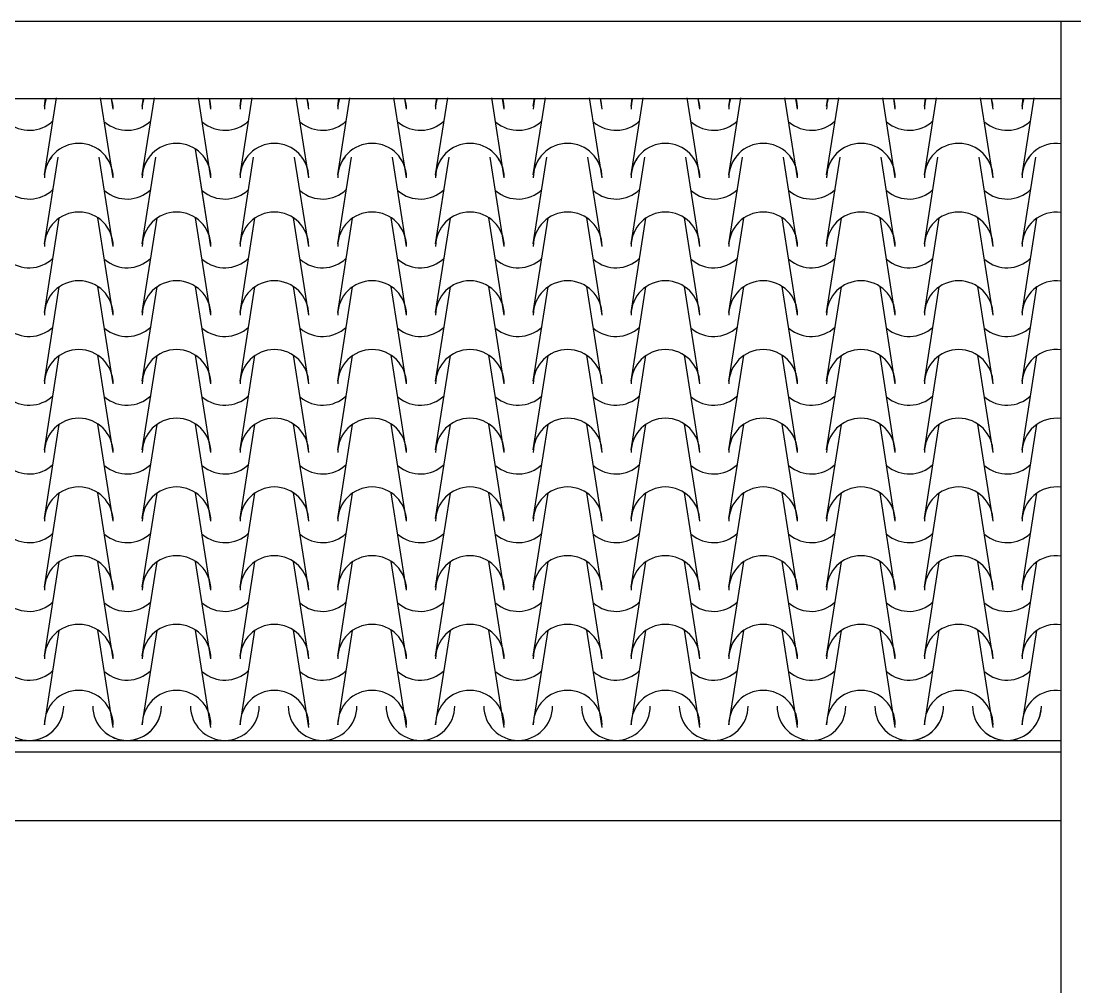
# Model space of a CAD drawing. Extents: x -6 to 123, y -41 to 65.
# Drawn here: x 37.247 to 39.546, y 5.805 to 7.913 of the extents above; entities that cross this region are included whole.
import ezdxf

# ---------------------------------------------------------------- set-up
doc = ezdxf.new("R2010")
doc.units = 0
doc.header["$MEASUREMENT"] = 0
for name, color, linetype in [('CI', 9, 'CONTINUOUS'), ('PAREDE', 5, 'CONTINUOUS'), ('PISO', 250, 'CONTINUOUS'), ('TELHA', 30, 'CONTINUOUS'), ('VISTA', 2, 'CONTINUOUS')]:
    doc.layers.add(name, color=color, linetype=linetype)

msp = doc.modelspace()

# ---------------------------------------------------------------- linework, layer by layer
at = {"layer": 'CI'}
for centre, start, end in [((37.3731, 6.377), 0, 180), ((37.5864, 6.377), 0, 180), ((37.5864, 6.377), 0, 180), ((37.5864, 6.377), 0, 180), ((37.5864, 6.377), 0, 180), ((37.7998, 6.377), 0, 180), ((37.7998, 6.377), 0, 180), ((38.0131, 6.377), 0, 180), ((38.0131, 6.377), 0, 180), ((38.2264, 6.377), 0, 180), ((38.2264, 6.377), 0, 180), ((38.4397, 6.377), 0, 180), ((38.4397, 6.377), 0, 180), ((38.653, 6.377), 0, 180), ((38.653, 6.377), 0, 180), ((38.8663, 6.377), 0, 180), ((38.8663, 6.377), 0, 180), ((39.0796, 6.377), 0, 180), ((39.0796, 6.377), 0, 180), ((39.2929, 6.377), 0, 180), ((39.5062, 6.377), 82.1704, 180), ((39.5062, 6.377), 82.1704, 180), ((39.5062, 6.377), 82.1704, 180), ((39.5062, 6.377), 82.1704, 180), ((37.2651, 6.4179), 180, 0), ((37.2651, 6.4179), 265.6316, 0), ((37.4784, 6.4179), 180, 0), ((37.4784, 6.4179), 180, 0), ((37.4784, 6.4179), 232.5517, 0), ((37.4784, 6.4179), 232.5517, 0), ((37.6917, 6.4179), 180, 0), ((37.6917, 6.4179), 180, 0), ((37.905, 6.4179), 180, 0), ((37.905, 6.4179), 180, 0), ((38.1184, 6.4179), 180, 0), ((38.3317, 6.4179), 180, 0), ((38.3317, 6.4179), 180, 0), ((38.545, 6.4179), 180, 0), ((38.545, 6.4179), 180, 0), ((38.7583, 6.4179), 180, 0), ((38.7583, 6.4179), 180, 0), ((38.9716, 6.4179), 180, 0), ((38.9716, 6.4179), 180, 0), ((39.1849, 6.4179), 180, 0), ((39.1849, 6.4179), 265.6316, 0), ((39.3982, 6.4179), 180, 0), ((39.3982, 6.4179), 180, 0), ((39.3982, 6.4179), 232.5517, 0), ((39.3982, 6.4179), 232.5517, 0)]:
    msp.add_arc(centre, 0.075, start, end, dxfattribs=at)
at = {"layer": 'PAREDE'}
for p, q in [((39.5165, 2.713), (39.5165, 7.913)), ((39.5165, 7.913), (39.6665, 7.913))]:
    msp.add_line(p, q, dxfattribs=at)
at = {"layer": 'PISO'}
for p, q in [((23.6165, 7.913), (39.5165, 7.913)), ((23.6165, 7.7436), (39.5165, 7.7436))]:
    msp.add_line(p, q, dxfattribs=at)
at = {"layer": 'TELHA'}
for p, q in [((37.2981, 7.577), (37.3247, 7.7456)), ((37.2981, 7.577), (37.3247, 7.7456)), ((37.2981, 7.727), (37.3007, 7.7436)), ((37.2981, 7.727), (37.3007, 7.7436)), ((37.2981, 7.727), (37.3007, 7.7436)), ((37.4481, 7.571), (37.4206, 7.7456)), ((37.4481, 7.571), (37.4206, 7.7456)), ((37.4481, 7.721), (37.4446, 7.7436)), ((37.4481, 7.721), (37.4446, 7.7436)), ((37.4481, 7.721), (37.4446, 7.7436)), ((37.5114, 7.577), (37.538, 7.7456)), ((37.5114, 7.577), (37.538, 7.7456)), ((37.5114, 7.577), (37.538, 7.7456)), ((37.5114, 7.577), (37.538, 7.7456)), ((37.5114, 7.577), (37.538, 7.7456)), ((37.5114, 7.577), (37.538, 7.7456)), ((37.5114, 7.727), (37.514, 7.7436)), ((37.5114, 7.727), (37.514, 7.7436)), ((37.5114, 7.727), (37.514, 7.7436)), ((37.5114, 7.727), (37.514, 7.7436)), ((37.6614, 7.571), (37.634, 7.7456)), ((37.6614, 7.571), (37.634, 7.7456)), ((37.6614, 7.571), (37.634, 7.7456)), ((37.6614, 7.571), (37.634, 7.7456)), ((37.6614, 7.571), (37.634, 7.7456)), ((37.6614, 7.571), (37.634, 7.7456)), ((37.6614, 7.571), (37.634, 7.7456)), ((37.6614, 7.571), (37.634, 7.7456)), ((37.6614, 7.721), (37.6579, 7.7436)), ((37.6614, 7.721), (37.6579, 7.7436)), ((37.6614, 7.721), (37.6579, 7.7436)), ((37.6614, 7.721), (37.6579, 7.7436)), ((37.6614, 7.721), (37.6579, 7.7436)), ((37.6614, 7.721), (37.6579, 7.7436)), ((37.7248, 7.577), (37.7513, 7.7456)), ((37.7248, 7.577), (37.7513, 7.7456)), ((37.7248, 7.727), (37.7274, 7.7436)), ((37.7248, 7.727), (37.7274, 7.7436)), ((37.8748, 7.571), (37.8473, 7.7456)), ((37.8748, 7.571), (37.8473, 7.7456)), ((37.8748, 7.721), (37.8712, 7.7436)), ((37.8748, 7.721), (37.8712, 7.7436)), ((37.9381, 7.577), (37.9646, 7.7456)), ((37.9381, 7.577), (37.9646, 7.7456)), ((37.9381, 7.727), (37.9407, 7.7436)), ((37.9381, 7.727), (37.9407, 7.7436)), ((38.0881, 7.571), (38.0606, 7.7456)), ((38.0881, 7.571), (38.0606, 7.7456)), ((38.0881, 7.721), (38.0845, 7.7436)), ((38.0881, 7.721), (38.0845, 7.7436)), ((38.1514, 7.577), (38.1779, 7.7456)), ((38.1514, 7.577), (38.1779, 7.7456)), ((38.1514, 7.727), (38.154, 7.7436)), ((38.1514, 7.727), (38.154, 7.7436)), ((38.3014, 7.571), (38.2739, 7.7456)), ((38.3014, 7.571), (38.2739, 7.7456)), ((38.3014, 7.721), (38.2978, 7.7436)), ((38.3014, 7.721), (38.2978, 7.7436)), ((38.3647, 7.577), (38.3912, 7.7456)), ((38.3647, 7.577), (38.3912, 7.7456)), ((38.3647, 7.727), (38.3673, 7.7436)), ((38.3647, 7.727), (38.3673, 7.7436)), ((38.5147, 7.571), (38.4872, 7.7456)), ((38.5147, 7.571), (38.4872, 7.7456)), ((38.5147, 7.721), (38.5111, 7.7436)), ((38.5147, 7.721), (38.5111, 7.7436)), ((38.578, 7.577), (38.6045, 7.7456)), ((38.578, 7.577), (38.6045, 7.7456)), ((38.578, 7.727), (38.5806, 7.7436)), ((38.578, 7.727), (38.5806, 7.7436)), ((38.728, 7.571), (38.7005, 7.7456)), ((38.728, 7.571), (38.7005, 7.7456)), ((38.728, 7.721), (38.7244, 7.7436)), ((38.728, 7.721), (38.7244, 7.7436)), ((38.7913, 7.577), (38.8178, 7.7456)), ((38.7913, 7.577), (38.8178, 7.7456)), ((38.7913, 7.727), (38.7939, 7.7436)), ((38.7913, 7.727), (38.7939, 7.7436)), ((38.9413, 7.571), (38.9138, 7.7456)), ((38.9413, 7.571), (38.9138, 7.7456)), ((38.9413, 7.721), (38.9377, 7.7436)), ((38.9413, 7.721), (38.9377, 7.7436)), ((39.0046, 7.577), (39.0312, 7.7456)), ((39.0046, 7.577), (39.0312, 7.7456)), ((39.0046, 7.727), (39.0072, 7.7436)), ((39.0046, 7.727), (39.0072, 7.7436)), ((39.1546, 7.571), (39.1271, 7.7456)), ((39.1546, 7.571), (39.1271, 7.7456)), ((39.1546, 7.721), (39.1511, 7.7436)), ((39.1546, 7.721), (39.1511, 7.7436)), ((39.2179, 7.577), (39.2445, 7.7456)), ((39.2179, 7.577), (39.2445, 7.7456)), ((39.2179, 7.727), (39.2205, 7.7436)), ((39.2179, 7.727), (39.2205, 7.7436)), ((39.2179, 7.727), (39.2205, 7.7436)), ((39.3679, 7.571), (39.3404, 7.7456)), ((39.3679, 7.571), (39.3404, 7.7456)), ((39.3679, 7.721), (39.3644, 7.7436)), ((39.3679, 7.721), (39.3644, 7.7436)), ((39.3679, 7.721), (39.3644, 7.7436)), ((39.4312, 7.577), (39.4578, 7.7456)), ((39.4312, 7.577), (39.4578, 7.7456)), ((39.4312, 7.577), (39.4578, 7.7456)), ((39.4312, 7.577), (39.4578, 7.7456)), ((39.4312, 7.577), (39.4578, 7.7456)), ((39.4312, 7.577), (39.4578, 7.7456)), ((39.4312, 7.727), (39.4338, 7.7436)), ((39.4312, 7.727), (39.4338, 7.7436)), ((39.4312, 7.727), (39.4338, 7.7436)), ((39.4312, 7.727), (39.4338, 7.7436)), ((37.2981, 7.427), (37.3279, 7.6161)), ((37.4481, 7.421), (37.4174, 7.6161)), ((37.5114, 7.427), (37.5412, 7.6161)), ((37.5114, 7.427), (37.5412, 7.6161)), ((37.5114, 7.427), (37.5412, 7.6161)), ((37.6614, 7.421), (37.628, 7.6334)), ((37.6614, 7.421), (37.6307, 7.6161)), ((37.6614, 7.421), (37.6307, 7.6161)), ((37.6614, 7.421), (37.6307, 7.6161)), ((37.7248, 7.427), (37.7545, 7.6161)), ((37.8748, 7.421), (37.844, 7.6161)), ((37.9381, 7.427), (37.9678, 7.6161)), ((38.0881, 7.421), (38.0574, 7.6161)), ((38.1514, 7.427), (38.1811, 7.6161)), ((38.3014, 7.421), (38.2707, 7.6161)), ((38.3647, 7.427), (38.3944, 7.6161)), ((38.5147, 7.421), (38.484, 7.6161)), ((38.578, 7.427), (38.6078, 7.6161)), ((38.728, 7.421), (38.6973, 7.6161)), ((38.7913, 7.427), (38.8211, 7.6161)), ((38.9413, 7.421), (38.9106, 7.6161)), ((39.0046, 7.427), (39.0344, 7.6161)), ((39.1546, 7.421), (39.1239, 7.6161)), ((39.2179, 7.427), (39.2477, 7.6161)), ((39.3679, 7.421), (39.3372, 7.6161)), ((39.4312, 7.427), (39.461, 7.6161)), ((39.4312, 7.427), (39.461, 7.6161)), ((39.4312, 7.427), (39.461, 7.6161)), ((37.2981, 7.277), (37.3305, 7.4827)), ((37.2981, 7.277), (37.3305, 7.4827)), ((37.4481, 7.271), (37.4147, 7.4834)), ((37.4481, 7.271), (37.4147, 7.4834)), ((37.5114, 7.277), (37.5438, 7.4827)), ((37.5114, 7.277), (37.5438, 7.4827)), ((37.5114, 7.277), (37.5438, 7.4827)), ((37.5114, 7.277), (37.5438, 7.4827)), ((37.5114, 7.277), (37.5438, 7.4827)), ((37.5114, 7.277), (37.5438, 7.4827)), ((37.6614, 7.271), (37.628, 7.4834)), ((37.6614, 7.271), (37.628, 7.4834)), ((37.6614, 7.271), (37.628, 7.4834)), ((37.6614, 7.271), (37.628, 7.4834)), ((37.6614, 7.271), (37.628, 7.4834)), ((37.6614, 7.271), (37.628, 7.4834)), ((37.6614, 7.271), (37.628, 7.4834)), ((37.6614, 7.271), (37.628, 7.4834)), ((37.7248, 7.277), (37.7571, 7.4827)), ((37.7248, 7.277), (37.7571, 7.4827)), ((37.8748, 7.271), (37.8413, 7.4834)), ((37.8748, 7.271), (37.8413, 7.4834)), ((37.9381, 7.277), (37.9704, 7.4827)), ((37.9381, 7.277), (37.9704, 7.4827)), ((38.0881, 7.271), (38.0546, 7.4834)), ((38.0881, 7.271), (38.0546, 7.4834)), ((38.1514, 7.277), (38.1837, 7.4827)), ((38.1514, 7.277), (38.1837, 7.4827)), ((38.3014, 7.271), (38.2679, 7.4834)), ((38.3014, 7.271), (38.2679, 7.4834)), ((38.3647, 7.277), (38.3971, 7.4827)), ((38.3647, 7.277), (38.3971, 7.4827)), ((38.5147, 7.271), (38.4812, 7.4834)), ((38.5147, 7.271), (38.4812, 7.4834)), ((38.578, 7.277), (38.6104, 7.4827)), ((38.578, 7.277), (38.6104, 7.4827)), ((38.728, 7.271), (38.6946, 7.4834)), ((38.728, 7.271), (38.6946, 7.4834)), ((38.7913, 7.277), (38.8237, 7.4827)), ((38.7913, 7.277), (38.8237, 7.4827)), ((38.9413, 7.271), (38.9079, 7.4834)), ((38.9413, 7.271), (38.9079, 7.4834)), ((39.0046, 7.277), (39.037, 7.4827)), ((39.0046, 7.277), (39.037, 7.4827)), ((39.1546, 7.271), (39.1212, 7.4834)), ((39.1546, 7.271), (39.1212, 7.4834)), ((39.2179, 7.277), (39.2503, 7.4827)), ((39.2179, 7.277), (39.2503, 7.4827)), ((39.3679, 7.271), (39.3345, 7.4834)), ((39.3679, 7.271), (39.3345, 7.4834)), ((39.4312, 7.277), (39.4636, 7.4827)), ((39.4312, 7.277), (39.4636, 7.4827)), ((39.4312, 7.277), (39.4636, 7.4827)), ((39.4312, 7.277), (39.4636, 7.4827)), ((39.4312, 7.277), (39.4636, 7.4827)), ((39.4312, 7.277), (39.4636, 7.4827)), ((37.2981, 7.127), (37.3305, 7.3327)), ((37.2981, 7.127), (37.3305, 7.3327)), ((37.2981, 7.127), (37.3305, 7.3327)), ((37.4481, 7.121), (37.4147, 7.3334)), ((37.4481, 7.121), (37.4147, 7.3334)), ((37.4481, 7.121), (37.4147, 7.3334)), ((37.5114, 7.127), (37.5438, 7.3327)), ((37.5114, 7.127), (37.5438, 7.3327)), ((37.5114, 7.127), (37.5438, 7.3327)), ((37.5114, 7.127), (37.5438, 7.3327)), ((37.6614, 7.121), (37.628, 7.3334)), ((37.6614, 7.121), (37.628, 7.3334)), ((37.6614, 7.121), (37.628, 7.3334)), ((37.6614, 7.121), (37.628, 7.3334)), ((37.6614, 7.121), (37.628, 7.3334)), ((37.6614, 7.121), (37.628, 7.3334)), ((37.7248, 7.127), (37.7571, 7.3327)), ((37.7248, 7.127), (37.7571, 7.3327)), ((37.8748, 7.121), (37.8413, 7.3334)), ((37.8748, 7.121), (37.8413, 7.3334)), ((37.9381, 7.127), (37.9704, 7.3327)), ((37.9381, 7.127), (37.9704, 7.3327)), ((38.0881, 7.121), (38.0546, 7.3334)), ((38.0881, 7.121), (38.0546, 7.3334)), ((38.1514, 7.127), (38.1837, 7.3327)), ((38.1514, 7.127), (38.1837, 7.3327)), ((38.3014, 7.121), (38.2679, 7.3334)), ((38.3014, 7.121), (38.2679, 7.3334)), ((38.3647, 7.127), (38.3971, 7.3327)), ((38.3647, 7.127), (38.3971, 7.3327)), ((38.5147, 7.121), (38.4812, 7.3334)), ((38.5147, 7.121), (38.4812, 7.3334)), ((38.578, 7.127), (38.6104, 7.3327)), ((38.578, 7.127), (38.6104, 7.3327)), ((38.728, 7.121), (38.6946, 7.3334)), ((38.728, 7.121), (38.6946, 7.3334)), ((38.7913, 7.127), (38.8237, 7.3327)), ((38.7913, 7.127), (38.8237, 7.3327)), ((38.9413, 7.121), (38.9079, 7.3334)), ((38.9413, 7.121), (38.9079, 7.3334)), ((39.0046, 7.127), (39.037, 7.3327)), ((39.0046, 7.127), (39.037, 7.3327)), ((39.1546, 7.121), (39.1212, 7.3334)), ((39.1546, 7.121), (39.1212, 7.3334)), ((39.2179, 7.127), (39.2503, 7.3327)), ((39.2179, 7.127), (39.2503, 7.3327)), ((39.2179, 7.127), (39.2503, 7.3327)), ((39.3679, 7.121), (39.3345, 7.3334)), ((39.3679, 7.121), (39.3345, 7.3334)), ((39.3679, 7.121), (39.3345, 7.3334)), ((39.4312, 7.127), (39.4636, 7.3327)), ((39.4312, 7.127), (39.4636, 7.3327)), ((39.4312, 7.127), (39.4636, 7.3327)), ((39.4312, 7.127), (39.4636, 7.3327)), ((37.2981, 6.977), (37.3305, 7.1827)), ((37.2981, 6.977), (37.3305, 7.1827)), ((37.2981, 6.977), (37.3305, 7.1827)), ((37.2981, 6.977), (37.3305, 7.1827)), ((37.4481, 6.971), (37.4147, 7.1834)), ((37.4481, 6.971), (37.4147, 7.1834)), ((37.4481, 6.971), (37.4147, 7.1834)), ((37.4481, 6.971), (37.4147, 7.1834)), ((37.5114, 6.977), (37.5438, 7.1827)), ((37.5114, 6.977), (37.5438, 7.1827)), ((37.5114, 6.977), (37.5438, 7.1827)), ((37.5114, 6.977), (37.5438, 7.1827)), ((37.6614, 6.971), (37.628, 7.1834)), ((37.6614, 6.971), (37.628, 7.1834)), ((37.6614, 6.971), (37.628, 7.1834)), ((37.6614, 6.971), (37.628, 7.1834)), ((37.6614, 6.971), (37.628, 7.1834)), ((37.6614, 6.971), (37.628, 7.1834)), ((37.7248, 6.977), (37.7571, 7.1827)), ((37.7248, 6.977), (37.7571, 7.1827)), ((37.8748, 6.971), (37.8413, 7.1834)), ((37.8748, 6.971), (37.8413, 7.1834)), ((37.9381, 6.977), (37.9704, 7.1827)), ((37.9381, 6.977), (37.9704, 7.1827)), ((38.0881, 6.971), (38.0546, 7.1834)), ((38.0881, 6.971), (38.0546, 7.1834)), ((38.1514, 6.977), (38.1837, 7.1827)), ((38.1514, 6.977), (38.1837, 7.1827)), ((38.3014, 6.971), (38.2679, 7.1834)), ((38.3014, 6.971), (38.2679, 7.1834)), ((38.3647, 6.977), (38.3971, 7.1827)), ((38.3647, 6.977), (38.3971, 7.1827)), ((38.5147, 6.971), (38.4812, 7.1834)), ((38.5147, 6.971), (38.4812, 7.1834)), ((38.578, 6.977), (38.6104, 7.1827)), ((38.578, 6.977), (38.6104, 7.1827)), ((38.728, 6.971), (38.6946, 7.1834)), ((38.728, 6.971), (38.6946, 7.1834)), ((38.7913, 6.977), (38.8237, 7.1827)), ((38.7913, 6.977), (38.8237, 7.1827)), ((38.9413, 6.971), (38.9079, 7.1834)), ((38.9413, 6.971), (38.9079, 7.1834)), ((39.0046, 6.977), (39.037, 7.1827)), ((39.0046, 6.977), (39.037, 7.1827)), ((39.1546, 6.971), (39.1212, 7.1834)), ((39.1546, 6.971), (39.1212, 7.1834)), ((39.2179, 6.977), (39.2503, 7.1827)), ((39.2179, 6.977), (39.2503, 7.1827)), ((39.2179, 6.977), (39.2503, 7.1827)), ((39.2179, 6.977), (39.2503, 7.1827)), ((39.3679, 6.971), (39.3345, 7.1834)), ((39.3679, 6.971), (39.3345, 7.1834)), ((39.3679, 6.971), (39.3345, 7.1834)), ((39.3679, 6.971), (39.3345, 7.1834)), ((39.4312, 6.977), (39.4636, 7.1827)), ((39.4312, 6.977), (39.4636, 7.1827)), ((39.4312, 6.977), (39.4636, 7.1827)), ((39.4312, 6.977), (39.4636, 7.1827)), ((37.2981, 6.827), (37.3305, 7.0327)), ((37.2981, 6.827), (37.3305, 7.0327)), ((37.2981, 6.827), (37.3305, 7.0327)), ((37.2981, 6.827), (37.3305, 7.0327)), ((37.4481, 6.821), (37.4147, 7.0334)), ((37.4481, 6.821), (37.4147, 7.0334)), ((37.4481, 6.821), (37.4147, 7.0334)), ((37.4481, 6.821), (37.4147, 7.0334)), ((37.5114, 6.827), (37.5438, 7.0327)), ((37.5114, 6.827), (37.5438, 7.0327)), ((37.5114, 6.827), (37.5438, 7.0327)), ((37.5114, 6.827), (37.5438, 7.0327)), ((37.6614, 6.821), (37.628, 7.0334)), ((37.6614, 6.821), (37.628, 7.0334)), ((37.6614, 6.821), (37.628, 7.0334)), ((37.6614, 6.821), (37.628, 7.0334)), ((37.6614, 6.821), (37.628, 7.0334)), ((37.6614, 6.821), (37.628, 7.0334)), ((37.7248, 6.827), (37.7571, 7.0327)), ((37.7248, 6.827), (37.7571, 7.0327)), ((37.8748, 6.821), (37.8413, 7.0334)), ((37.8748, 6.821), (37.8413, 7.0334)), ((37.9381, 6.827), (37.9704, 7.0327)), ((37.9381, 6.827), (37.9704, 7.0327)), ((38.0881, 6.821), (38.0546, 7.0334)), ((38.0881, 6.821), (38.0546, 7.0334)), ((38.1514, 6.827), (38.1837, 7.0327)), ((38.1514, 6.827), (38.1837, 7.0327)), ((38.3014, 6.821), (38.2679, 7.0334)), ((38.3014, 6.821), (38.2679, 7.0334)), ((38.3647, 6.827), (38.3971, 7.0327)), ((38.3647, 6.827), (38.3971, 7.0327)), ((38.5147, 6.821), (38.4812, 7.0334)), ((38.5147, 6.821), (38.4812, 7.0334)), ((38.578, 6.827), (38.6104, 7.0327)), ((38.578, 6.827), (38.6104, 7.0327)), ((38.728, 6.821), (38.6946, 7.0334)), ((38.728, 6.821), (38.6946, 7.0334)), ((38.7913, 6.827), (38.8237, 7.0327)), ((38.7913, 6.827), (38.8237, 7.0327)), ((38.9413, 6.821), (38.9079, 7.0334)), ((38.9413, 6.821), (38.9079, 7.0334)), ((39.0046, 6.827), (39.037, 7.0327)), ((39.0046, 6.827), (39.037, 7.0327)), ((39.1546, 6.821), (39.1212, 7.0334)), ((39.1546, 6.821), (39.1212, 7.0334)), ((39.2179, 6.827), (39.2503, 7.0327)), ((39.2179, 6.827), (39.2503, 7.0327)), ((39.2179, 6.827), (39.2503, 7.0327)), ((39.2179, 6.827), (39.2503, 7.0327)), ((39.3679, 6.821), (39.3345, 7.0334)), ((39.3679, 6.821), (39.3345, 7.0334)), ((39.3679, 6.821), (39.3345, 7.0334)), ((39.3679, 6.821), (39.3345, 7.0334)), ((39.4312, 6.827), (39.4636, 7.0327)), ((39.4312, 6.827), (39.4636, 7.0327)), ((39.4312, 6.827), (39.4636, 7.0327)), ((39.4312, 6.827), (39.4636, 7.0327)), ((37.2981, 6.677), (37.3305, 6.8827)), ((37.2981, 6.677), (37.3305, 6.8827)), ((37.2981, 6.677), (37.3305, 6.8827)), ((37.2981, 6.677), (37.3305, 6.8827)), ((37.4481, 6.671), (37.4147, 6.8834)), ((37.4481, 6.671), (37.4147, 6.8834)), ((37.4481, 6.671), (37.4147, 6.8834)), ((37.4481, 6.671), (37.4147, 6.8834)), ((37.5114, 6.677), (37.5438, 6.8827)), ((37.5114, 6.677), (37.5438, 6.8827)), ((37.5114, 6.677), (37.5438, 6.8827)), ((37.5114, 6.677), (37.5438, 6.8827)), ((37.6614, 6.671), (37.628, 6.8834)), ((37.6614, 6.671), (37.628, 6.8834)), ((37.6614, 6.671), (37.628, 6.8834)), ((37.6614, 6.671), (37.628, 6.8834)), ((37.6614, 6.671), (37.628, 6.8834)), ((37.6614, 6.671), (37.628, 6.8834)), ((37.7248, 6.677), (37.7571, 6.8827)), ((37.7248, 6.677), (37.7571, 6.8827)), ((37.8748, 6.671), (37.8413, 6.8834)), ((37.8748, 6.671), (37.8413, 6.8834)), ((37.9381, 6.677), (37.9704, 6.8827)), ((37.9381, 6.677), (37.9704, 6.8827)), ((38.0881, 6.671), (38.0546, 6.8834)), ((38.0881, 6.671), (38.0546, 6.8834)), ((38.1514, 6.677), (38.1837, 6.8827)), ((38.1514, 6.677), (38.1837, 6.8827)), ((38.3014, 6.671), (38.2679, 6.8834)), ((38.3014, 6.671), (38.2679, 6.8834)), ((38.3647, 6.677), (38.3971, 6.8827)), ((38.3647, 6.677), (38.3971, 6.8827)), ((38.5147, 6.671), (38.4812, 6.8834)), ((38.5147, 6.671), (38.4812, 6.8834)), ((38.578, 6.677), (38.6104, 6.8827)), ((38.578, 6.677), (38.6104, 6.8827)), ((38.728, 6.671), (38.6946, 6.8834)), ((38.728, 6.671), (38.6946, 6.8834)), ((38.7913, 6.677), (38.8237, 6.8827)), ((38.7913, 6.677), (38.8237, 6.8827)), ((38.9413, 6.671), (38.9079, 6.8834)), ((38.9413, 6.671), (38.9079, 6.8834)), ((39.0046, 6.677), (39.037, 6.8827)), ((39.0046, 6.677), (39.037, 6.8827)), ((39.1546, 6.671), (39.1212, 6.8834)), ((39.1546, 6.671), (39.1212, 6.8834)), ((39.2179, 6.677), (39.2503, 6.8827)), ((39.2179, 6.677), (39.2503, 6.8827)), ((39.2179, 6.677), (39.2503, 6.8827)), ((39.2179, 6.677), (39.2503, 6.8827)), ((39.3679, 6.671), (39.3345, 6.8834)), ((39.3679, 6.671), (39.3345, 6.8834)), ((39.3679, 6.671), (39.3345, 6.8834)), ((39.3679, 6.671), (39.3345, 6.8834)), ((39.4312, 6.677), (39.4636, 6.8827)), ((39.4312, 6.677), (39.4636, 6.8827)), ((39.4312, 6.677), (39.4636, 6.8827)), ((39.4312, 6.677), (39.4636, 6.8827)), ((37.2981, 6.527), (37.3305, 6.7327)), ((37.2981, 6.527), (37.3305, 6.7327)), ((37.4481, 6.521), (37.4147, 6.7334)), ((37.4481, 6.521), (37.4147, 6.7334)), ((37.5114, 6.527), (37.5438, 6.7327)), ((37.5114, 6.527), (37.5438, 6.7327)), ((37.6614, 6.521), (37.628, 6.7334)), ((37.6614, 6.521), (37.628, 6.7334)), ((37.6614, 6.521), (37.628, 6.7334)), ((37.7248, 6.527), (37.7571, 6.7327)), ((37.8748, 6.521), (37.8413, 6.7334)), ((37.9381, 6.527), (37.9704, 6.7327)), ((38.0881, 6.521), (38.0546, 6.7334)), ((38.1514, 6.527), (38.1837, 6.7327)), ((38.3014, 6.521), (38.2679, 6.7334)), ((38.3647, 6.527), (38.3971, 6.7327)), ((38.5147, 6.521), (38.4812, 6.7334)), ((38.578, 6.527), (38.6104, 6.7327)), ((38.728, 6.521), (38.6946, 6.7334)), ((38.7913, 6.527), (38.8237, 6.7327)), ((38.9413, 6.521), (38.9079, 6.7334)), ((39.0046, 6.527), (39.037, 6.7327)), ((39.1546, 6.521), (39.1212, 6.7334)), ((39.2179, 6.527), (39.2503, 6.7327)), ((39.2179, 6.527), (39.2503, 6.7327)), ((39.3679, 6.521), (39.3345, 6.7334)), ((39.3679, 6.521), (39.3345, 6.7334)), ((39.4312, 6.527), (39.4636, 6.7327)), ((39.4312, 6.527), (39.4636, 6.7327)), ((37.2981, 6.377), (37.3305, 6.5827)), ((37.2981, 6.377), (37.3305, 6.5827)), ((37.2981, 6.377), (37.3305, 6.5827)), ((37.2981, 6.377), (37.3305, 6.5827)), ((37.4481, 6.371), (37.4147, 6.5834)), ((37.4481, 6.371), (37.4147, 6.5834)), ((37.4481, 6.371), (37.4147, 6.5834)), ((37.4481, 6.371), (37.4147, 6.5834)), ((37.5114, 6.377), (37.5438, 6.5827)), ((37.5114, 6.377), (37.5438, 6.5827)), ((37.5114, 6.377), (37.5438, 6.5827)), ((37.5114, 6.377), (37.5438, 6.5827)), ((37.6614, 6.371), (37.628, 6.5834)), ((37.6614, 6.371), (37.628, 6.5834)), ((37.6614, 6.371), (37.628, 6.5834)), ((37.6614, 6.371), (37.628, 6.5834)), ((37.6614, 6.371), (37.628, 6.5834)), ((37.6614, 6.371), (37.628, 6.5834)), ((37.7248, 6.377), (37.7571, 6.5827)), ((37.7248, 6.377), (37.7571, 6.5827)), ((37.8748, 6.371), (37.8413, 6.5834)), ((37.8748, 6.371), (37.8413, 6.5834)), ((37.9381, 6.377), (37.9704, 6.5827)), ((37.9381, 6.377), (37.9704, 6.5827)), ((38.0881, 6.371), (38.0546, 6.5834)), ((38.0881, 6.371), (38.0546, 6.5834)), ((38.1514, 6.377), (38.1837, 6.5827)), ((38.1514, 6.377), (38.1837, 6.5827)), ((38.3014, 6.371), (38.2679, 6.5834)), ((38.3014, 6.371), (38.2679, 6.5834)), ((38.3647, 6.377), (38.3971, 6.5827)), ((38.3647, 6.377), (38.3971, 6.5827)), ((38.5147, 6.371), (38.4812, 6.5834)), ((38.5147, 6.371), (38.4812, 6.5834)), ((38.578, 6.377), (38.6104, 6.5827)), ((38.578, 6.377), (38.6104, 6.5827)), ((38.728, 6.371), (38.6946, 6.5834)), ((38.728, 6.371), (38.6946, 6.5834)), ((38.7913, 6.377), (38.8237, 6.5827)), ((38.7913, 6.377), (38.8237, 6.5827)), ((38.9413, 6.371), (38.9079, 6.5834)), ((38.9413, 6.371), (38.9079, 6.5834)), ((39.0046, 6.377), (39.037, 6.5827)), ((39.0046, 6.377), (39.037, 6.5827)), ((39.1546, 6.371), (39.1212, 6.5834)), ((39.1546, 6.371), (39.1212, 6.5834)), ((39.2179, 6.377), (39.2503, 6.5827)), ((39.2179, 6.377), (39.2503, 6.5827)), ((39.2179, 6.377), (39.2503, 6.5827)), ((39.2179, 6.377), (39.2503, 6.5827)), ((39.3679, 6.371), (39.3345, 6.5834)), ((39.3679, 6.371), (39.3345, 6.5834)), ((39.3679, 6.371), (39.3345, 6.5834)), ((39.3679, 6.371), (39.3345, 6.5834)), ((39.4312, 6.377), (39.4636, 6.5827)), ((39.4312, 6.377), (39.4636, 6.5827)), ((39.4312, 6.377), (39.4636, 6.5827)), ((39.4312, 6.377), (39.4636, 6.5827))]:
    msp.add_line(p, q, dxfattribs=at)
for centre, start, end in [((37.3731, 7.721), 162.4816, 180), ((37.3731, 7.721), 162.4816, 180), ((37.3731, 7.721), 162.4816, 180), ((37.3731, 7.721), 0, 17.5184), ((37.3731, 7.721), 0, 17.5184), ((37.3731, 7.721), 0, 17.5184), ((37.5864, 7.721), 162.4816, 180), ((37.5864, 7.721), 162.4816, 180), ((37.5864, 7.721), 162.4816, 180), ((37.5864, 7.721), 162.4816, 180), ((37.5864, 7.721), 162.4816, 180), ((37.5864, 7.721), 0, 17.5184), ((37.5864, 7.721), 0, 17.5184), ((37.5864, 7.721), 0, 17.5184), ((37.5864, 7.721), 0, 17.5184), ((37.5864, 7.721), 0, 17.5184), ((37.7998, 7.721), 162.4816, 180), ((37.7998, 7.721), 162.4816, 180), ((37.7998, 7.721), 162.4816, 180), ((37.7998, 7.721), 0, 17.5184), ((37.7998, 7.721), 0, 17.5184), ((37.7998, 7.721), 0, 17.5184), ((38.0131, 7.721), 162.4816, 180), ((38.0131, 7.721), 162.4816, 180), ((38.0131, 7.721), 162.4816, 180), ((38.0131, 7.721), 0, 17.5184), ((38.0131, 7.721), 0, 17.5184), ((38.0131, 7.721), 0, 17.5184), ((38.2264, 7.721), 162.4816, 180), ((38.2264, 7.721), 162.4816, 180), ((38.2264, 7.721), 162.4816, 180), ((38.2264, 7.721), 0, 17.5184), ((38.2264, 7.721), 0, 17.5184), ((38.2264, 7.721), 0, 17.5184), ((38.4397, 7.721), 162.4816, 180), ((38.4397, 7.721), 162.4816, 180), ((38.4397, 7.721), 162.4816, 180), ((38.4397, 7.721), 0, 17.5184), ((38.4397, 7.721), 0, 17.5184), ((38.4397, 7.721), 0, 17.5184), ((38.653, 7.721), 162.4816, 180), ((38.653, 7.721), 162.4816, 180), ((38.653, 7.721), 162.4816, 180), ((38.653, 7.721), 0, 17.5184), ((38.653, 7.721), 0, 17.5184), ((38.653, 7.721), 0, 17.5184), ((38.8663, 7.721), 162.4816, 180), ((38.8663, 7.721), 162.4816, 180), ((38.8663, 7.721), 162.4816, 180), ((38.8663, 7.721), 0, 17.5184), ((38.8663, 7.721), 0, 17.5184), ((38.8663, 7.721), 0, 17.5184), ((39.0796, 7.721), 162.4816, 180), ((39.0796, 7.721), 162.4816, 180), ((39.0796, 7.721), 162.4816, 180), ((39.0796, 7.721), 0, 17.5184), ((39.0796, 7.721), 0, 17.5184), ((39.0796, 7.721), 0, 17.5184), ((39.2929, 7.721), 162.4816, 180), ((39.2929, 7.721), 162.4816, 180), ((39.2929, 7.721), 162.4816, 180), ((39.2929, 7.721), 0, 17.5184), ((39.2929, 7.721), 0, 17.5184), ((39.2929, 7.721), 0, 17.5184), ((39.5062, 7.721), 162.4816, 180), ((39.5062, 7.721), 162.4816, 180), ((39.5062, 7.721), 162.4816, 180), ((39.5062, 7.721), 162.4816, 180), ((39.5062, 7.721), 162.4816, 180), ((37.2651, 7.7495), 229.7919, 313.4631), ((37.2651, 7.7495), 229.7919, 313.4631), ((37.4784, 7.7495), 229.7919, 313.4631), ((37.4784, 7.7495), 229.7919, 313.4631), ((37.4784, 7.7495), 229.7919, 313.4631), ((37.4784, 7.7495), 229.7919, 313.4631), ((37.6917, 7.7495), 229.7919, 313.4631), ((37.6917, 7.7495), 229.7919, 313.4631), ((37.905, 7.7495), 229.7919, 313.4631), ((37.905, 7.7495), 229.7919, 313.4631), ((38.1184, 7.7495), 229.7919, 313.4631), ((38.1184, 7.7495), 229.7919, 313.4631), ((38.3317, 7.7495), 229.7919, 313.4631), ((38.3317, 7.7495), 229.7919, 313.4631), ((38.545, 7.7495), 229.7919, 313.4631), ((38.545, 7.7495), 229.7919, 313.4631), ((38.7583, 7.7495), 229.7919, 313.4631), ((38.7583, 7.7495), 229.7919, 313.4631), ((38.9716, 7.7495), 229.7919, 313.4631), ((38.9716, 7.7495), 229.7919, 313.4631), ((39.1849, 7.7495), 229.7919, 313.4631), ((39.1849, 7.7495), 229.7919, 313.4631), ((39.3982, 7.7495), 229.7919, 313.4631), ((39.3982, 7.7495), 229.7919, 313.4631), ((39.3982, 7.7495), 229.7919, 313.4631), ((39.3982, 7.7495), 229.7919, 313.4631), ((37.3731, 7.571), 0, 180), ((37.3731, 7.571), 0, 180), ((37.3731, 7.571), 0, 180), ((37.5864, 7.571), 0, 180), ((37.5864, 7.571), 0, 180), ((37.5864, 7.571), 0, 180), ((37.5864, 7.571), 0, 180), ((37.5864, 7.571), 0, 180), ((37.5864, 7.571), 0, 180), ((37.5864, 7.571), 0, 180), ((37.7998, 7.571), 0, 180), ((37.7998, 7.571), 0, 180), ((37.7998, 7.571), 0, 180), ((38.0131, 7.571), 0, 180), ((38.0131, 7.571), 0, 180), ((38.0131, 7.571), 0, 180), ((38.2264, 7.571), 0, 180), ((38.2264, 7.571), 0, 180), ((38.2264, 7.571), 0, 180), ((38.4397, 7.571), 0, 180), ((38.4397, 7.571), 0, 180), ((38.4397, 7.571), 0, 180), ((38.653, 7.571), 0, 180), ((38.653, 7.571), 0, 180), ((38.653, 7.571), 0, 180), ((38.8663, 7.571), 0, 180), ((38.8663, 7.571), 0, 180), ((38.8663, 7.571), 0, 180), ((39.0796, 7.571), 0, 180), ((39.0796, 7.571), 0, 180), ((39.0796, 7.571), 0, 180), ((39.2929, 7.571), 0, 180), ((39.2929, 7.571), 0, 180), ((39.2929, 7.571), 0, 180), ((39.5062, 7.571), 82.1704, 180), ((39.5062, 7.571), 82.1704, 180), ((39.5062, 7.571), 82.1704, 180), ((39.5062, 7.571), 82.1704, 180), ((39.5062, 7.571), 82.1704, 180), ((39.5062, 7.571), 82.1704, 180), ((39.5062, 7.571), 82.1704, 180), ((37.3731, 7.571), 143.0539, 180), ((37.3731, 7.571), 0, 36.9461), ((37.5864, 7.571), 143.0539, 180), ((37.5864, 7.571), 143.0539, 180), ((37.5864, 7.571), 0, 36.9461), ((37.5864, 7.571), 0, 36.9461), ((37.5864, 7.571), 0, 36.9461), ((37.7998, 7.571), 143.0539, 180), ((37.7998, 7.571), 0, 36.9461), ((38.0131, 7.571), 143.0539, 180), ((38.0131, 7.571), 0, 36.9461), ((38.2264, 7.571), 143.0539, 180), ((38.2264, 7.571), 0, 36.9461), ((38.4397, 7.571), 143.0539, 180), ((38.4397, 7.571), 0, 36.9461), ((38.653, 7.571), 143.0539, 180), ((38.653, 7.571), 0, 36.9461), ((38.8663, 7.571), 143.0539, 180), ((38.8663, 7.571), 0, 36.9461), ((39.0796, 7.571), 143.0539, 180), ((39.0796, 7.571), 0, 36.9461), ((39.2929, 7.571), 143.0539, 180), ((39.2929, 7.571), 0, 36.9461), ((39.5062, 7.571), 143.0539, 180), ((39.5062, 7.571), 143.0539, 180), ((37.2651, 7.5995), 229.7919, 313.4631), ((37.4784, 7.5995), 229.7919, 313.4631), ((37.4784, 7.5995), 229.7919, 313.4631), ((37.6917, 7.5995), 229.7919, 313.4631), ((37.905, 7.5995), 229.7919, 313.4631), ((38.1184, 7.5995), 229.7919, 313.4631), ((38.3317, 7.5995), 229.7919, 313.4631), ((38.545, 7.5995), 229.7919, 313.4631), ((38.7583, 7.5995), 229.7919, 313.4631), ((38.9716, 7.5995), 229.7919, 313.4631), ((39.1849, 7.5995), 229.7919, 313.4631), ((39.3982, 7.5995), 229.7919, 313.4631), ((39.3982, 7.5995), 229.7919, 313.4631), ((37.3731, 7.421), 0, 180), ((37.3731, 7.421), 0, 180), ((37.5864, 7.421), 0, 180), ((37.5864, 7.421), 0, 180), ((37.5864, 7.421), 0, 180), ((37.5864, 7.421), 0, 180), ((37.7998, 7.421), 0, 180), ((37.7998, 7.421), 0, 180), ((38.0131, 7.421), 0, 180), ((38.0131, 7.421), 0, 180), ((38.2264, 7.421), 0, 180), ((38.2264, 7.421), 0, 180), ((38.4397, 7.421), 0, 180), ((38.4397, 7.421), 0, 180), ((38.653, 7.421), 0, 180), ((38.653, 7.421), 0, 180), ((38.8663, 7.421), 0, 180), ((38.8663, 7.421), 0, 180), ((39.0796, 7.421), 0, 180), ((39.0796, 7.421), 0, 180), ((39.2929, 7.421), 0, 180), ((39.2929, 7.421), 0, 180), ((39.5062, 7.421), 82.1704, 180), ((39.5062, 7.421), 82.1704, 180), ((39.5062, 7.421), 82.1704, 180), ((39.5062, 7.421), 82.1704, 180), ((37.2651, 7.4495), 229.7919, 313.4631), ((37.2651, 7.4495), 229.7919, 313.4631), ((37.4784, 7.4495), 229.7919, 313.4631), ((37.4784, 7.4495), 229.7919, 313.4631), ((37.4784, 7.4495), 229.7919, 313.4631), ((37.4784, 7.4495), 229.7919, 313.4631), ((37.6917, 7.4495), 229.7919, 313.4631), ((37.6917, 7.4495), 229.7919, 313.4631), ((37.905, 7.4495), 229.7919, 313.4631), ((37.905, 7.4495), 229.7919, 313.4631), ((38.1184, 7.4495), 229.7919, 313.4631), ((38.1184, 7.4495), 229.7919, 313.4631), ((38.3317, 7.4495), 229.7919, 313.4631), ((38.3317, 7.4495), 229.7919, 313.4631), ((38.545, 7.4495), 229.7919, 313.4631), ((38.545, 7.4495), 229.7919, 313.4631), ((38.7583, 7.4495), 229.7919, 313.4631), ((38.7583, 7.4495), 229.7919, 313.4631), ((38.9716, 7.4495), 229.7919, 313.4631), ((38.9716, 7.4495), 229.7919, 313.4631), ((39.1849, 7.4495), 229.7919, 313.4631), ((39.1849, 7.4495), 229.7919, 313.4631), ((39.3982, 7.4495), 229.7919, 313.4631), ((39.3982, 7.4495), 229.7919, 313.4631), ((39.3982, 7.4495), 229.7919, 313.4631), ((39.3982, 7.4495), 229.7919, 313.4631), ((37.3731, 7.271), 0, 180), ((37.3731, 7.271), 0, 180), ((37.3731, 7.271), 0, 180), ((37.5864, 7.271), 0, 180), ((37.5864, 7.271), 0, 180), ((37.5864, 7.271), 0, 180), ((37.5864, 7.271), 0, 180), ((37.5864, 7.271), 0, 180), ((37.5864, 7.271), 0, 180), ((37.5864, 7.271), 0, 180), ((37.7998, 7.271), 0, 180), ((37.7998, 7.271), 0, 180), ((37.7998, 7.271), 0, 180), ((38.0131, 7.271), 0, 180), ((38.0131, 7.271), 0, 180), ((38.0131, 7.271), 0, 180), ((38.2264, 7.271), 0, 180), ((38.2264, 7.271), 0, 180), ((38.2264, 7.271), 0, 180), ((38.4397, 7.271), 0, 180), ((38.4397, 7.271), 0, 180), ((38.4397, 7.271), 0, 180), ((38.653, 7.271), 0, 180), ((38.653, 7.271), 0, 180), ((38.653, 7.271), 0, 180), ((38.8663, 7.271), 0, 180), ((38.8663, 7.271), 0, 180), ((38.8663, 7.271), 0, 180), ((39.0796, 7.271), 0, 180), ((39.0796, 7.271), 0, 180), ((39.0796, 7.271), 0, 180), ((39.2929, 7.271), 0, 180), ((39.2929, 7.271), 0, 180), ((39.2929, 7.271), 0, 180), ((39.5062, 7.271), 82.1704, 180), ((39.5062, 7.271), 82.1704, 180), ((39.5062, 7.271), 82.1704, 180), ((39.5062, 7.271), 82.1704, 180), ((39.5062, 7.271), 82.1704, 180), ((39.5062, 7.271), 82.1704, 180), ((39.5062, 7.271), 82.1704, 180), ((37.2651, 7.2995), 229.7919, 313.4631), ((37.2651, 7.2995), 229.7919, 313.4631), ((37.4784, 7.2995), 229.7919, 313.4631), ((37.4784, 7.2995), 229.7919, 313.4631), ((37.4784, 7.2995), 229.7919, 313.4631), ((37.4784, 7.2995), 229.7919, 313.4631), ((37.4784, 7.2995), 229.7919, 313.4631), ((37.6917, 7.2995), 229.7919, 313.4631), ((37.6917, 7.2995), 229.7919, 313.4631), ((37.905, 7.2995), 229.7919, 313.4631), ((37.905, 7.2995), 229.7919, 313.4631), ((38.1184, 7.2995), 229.7919, 313.4631), ((38.1184, 7.2995), 229.7919, 313.4631), ((38.3317, 7.2995), 229.7919, 313.4631), ((38.3317, 7.2995), 229.7919, 313.4631), ((38.545, 7.2995), 229.7919, 313.4631), ((38.545, 7.2995), 229.7919, 313.4631), ((38.7583, 7.2995), 229.7919, 313.4631), ((38.7583, 7.2995), 229.7919, 313.4631), ((38.9716, 7.2995), 229.7919, 313.4631), ((38.9716, 7.2995), 229.7919, 313.4631), ((39.1849, 7.2995), 229.7919, 313.4631), ((39.1849, 7.2995), 229.7919, 313.4631), ((39.3982, 7.2995), 229.7919, 313.4631), ((39.3982, 7.2995), 229.7919, 313.4631), ((39.3982, 7.2995), 229.7919, 313.4631), ((39.3982, 7.2995), 229.7919, 313.4631), ((39.3982, 7.2995), 229.7919, 313.4631), ((37.3731, 7.121), 0, 180), ((37.3731, 7.121), 0, 180), ((37.3731, 7.121), 0, 180), ((37.5864, 7.121), 0, 180), ((37.5864, 7.121), 0, 180), ((37.5864, 7.121), 0, 180), ((37.5864, 7.121), 0, 180), ((37.5864, 7.121), 0, 180), ((37.7998, 7.121), 0, 180), ((37.7998, 7.121), 0, 180), ((37.7998, 7.121), 0, 180), ((38.0131, 7.121), 0, 180), ((38.0131, 7.121), 0, 180), ((38.0131, 7.121), 0, 180), ((38.2264, 7.121), 0, 180), ((38.2264, 7.121), 0, 180), ((38.2264, 7.121), 0, 180), ((38.4397, 7.121), 0, 180), ((38.4397, 7.121), 0, 180), ((38.4397, 7.121), 0, 180), ((38.653, 7.121), 0, 180), ((38.653, 7.121), 0, 180), ((38.653, 7.121), 0, 180), ((38.8663, 7.121), 0, 180), ((38.8663, 7.121), 0, 180), ((38.8663, 7.121), 0, 180), ((39.0796, 7.121), 0, 180), ((39.0796, 7.121), 0, 180), ((39.0796, 7.121), 0, 180), ((39.2929, 7.121), 0, 180), ((39.2929, 7.121), 0, 180), ((39.2929, 7.121), 0, 180), ((39.5062, 7.121), 82.1704, 180), ((39.5062, 7.121), 82.1704, 180), ((39.5062, 7.121), 82.1704, 180), ((39.5062, 7.121), 82.1704, 180), ((39.5062, 7.121), 82.1704, 180), ((37.2651, 7.1495), 229.7919, 313.4631), ((37.2651, 7.1495), 229.7919, 313.4631), ((37.4784, 7.1495), 229.7919, 313.4631), ((37.4784, 7.1495), 229.7919, 313.4631), ((37.4784, 7.1495), 229.7919, 313.4631), ((37.4784, 7.1495), 229.7919, 313.4631), ((37.6917, 7.1495), 229.7919, 313.4631), ((37.6917, 7.1495), 229.7919, 313.4631), ((37.905, 7.1495), 229.7919, 313.4631), ((37.905, 7.1495), 229.7919, 313.4631), ((38.1184, 7.1495), 229.7919, 313.4631), ((38.1184, 7.1495), 229.7919, 313.4631), ((38.3317, 7.1495), 229.7919, 313.4631), ((38.3317, 7.1495), 229.7919, 313.4631), ((38.545, 7.1495), 229.7919, 313.4631), ((38.545, 7.1495), 229.7919, 313.4631), ((38.7583, 7.1495), 229.7919, 313.4631), ((38.7583, 7.1495), 229.7919, 313.4631), ((38.9716, 7.1495), 229.7919, 313.4631), ((38.9716, 7.1495), 229.7919, 313.4631), ((39.1849, 7.1495), 229.7919, 313.4631), ((39.1849, 7.1495), 229.7919, 313.4631), ((39.3982, 7.1495), 229.7919, 313.4631), ((39.3982, 7.1495), 229.7919, 313.4631), ((39.3982, 7.1495), 229.7919, 313.4631), ((39.3982, 7.1495), 229.7919, 313.4631), ((37.3731, 6.971), 0, 180), ((37.3731, 6.971), 0, 180), ((37.3731, 6.971), 0, 180), ((37.5864, 6.971), 0, 180), ((37.5864, 6.971), 0, 180), ((37.5864, 6.971), 0, 180), ((37.5864, 6.971), 0, 180), ((37.5864, 6.971), 0, 180), ((37.5864, 6.971), 0, 180), ((37.7998, 6.971), 0, 180), ((37.7998, 6.971), 0, 180), ((37.7998, 6.971), 0, 180), ((38.0131, 6.971), 0, 180), ((38.0131, 6.971), 0, 180), ((38.0131, 6.971), 0, 180), ((38.2264, 6.971), 0, 180), ((38.2264, 6.971), 0, 180), ((38.2264, 6.971), 0, 180), ((38.4397, 6.971), 0, 180), ((38.4397, 6.971), 0, 180), ((38.4397, 6.971), 0, 180), ((38.653, 6.971), 0, 180), ((38.653, 6.971), 0, 180), ((38.653, 6.971), 0, 180), ((38.8663, 6.971), 0, 180), ((38.8663, 6.971), 0, 180), ((38.8663, 6.971), 0, 180), ((39.0796, 6.971), 0, 180), ((39.0796, 6.971), 0, 180), ((39.0796, 6.971), 0, 180), ((39.2929, 6.971), 0, 180), ((39.2929, 6.971), 0, 180), ((39.2929, 6.971), 0, 180), ((39.5062, 6.971), 82.1704, 180), ((39.5062, 6.971), 82.1704, 180), ((39.5062, 6.971), 82.1704, 180), ((39.5062, 6.971), 82.1704, 180), ((39.5062, 6.971), 82.1704, 180), ((39.5062, 6.971), 82.1704, 180), ((37.2651, 6.9995), 229.7919, 313.4631), ((37.2651, 6.9995), 229.7919, 313.4631), ((37.4784, 6.9995), 229.7919, 313.4631), ((37.4784, 6.9995), 229.7919, 313.4631), ((37.4784, 6.9995), 229.7919, 313.4631), ((37.4784, 6.9995), 229.7919, 313.4631), ((37.6917, 6.9995), 229.7919, 313.4631), ((37.6917, 6.9995), 229.7919, 313.4631), ((37.905, 6.9995), 229.7919, 313.4631), ((37.905, 6.9995), 229.7919, 313.4631), ((38.1184, 6.9995), 229.7919, 313.4631), ((38.1184, 6.9995), 229.7919, 313.4631), ((38.3317, 6.9995), 229.7919, 313.4631), ((38.3317, 6.9995), 229.7919, 313.4631), ((38.545, 6.9995), 229.7919, 313.4631), ((38.545, 6.9995), 229.7919, 313.4631), ((38.7583, 6.9995), 229.7919, 313.4631), ((38.7583, 6.9995), 229.7919, 313.4631), ((38.9716, 6.9995), 229.7919, 313.4631), ((38.9716, 6.9995), 229.7919, 313.4631), ((39.1849, 6.9995), 229.7919, 313.4631), ((39.1849, 6.9995), 229.7919, 313.4631), ((39.3982, 6.9995), 229.7919, 313.4631), ((39.3982, 6.9995), 229.7919, 313.4631), ((39.3982, 6.9995), 229.7919, 313.4631), ((39.3982, 6.9995), 229.7919, 313.4631), ((37.3731, 6.821), 0, 180), ((37.3731, 6.821), 0, 180), ((37.3731, 6.821), 0, 180), ((37.5864, 6.821), 0, 180), ((37.5864, 6.821), 0, 180), ((37.5864, 6.821), 0, 180), ((37.5864, 6.821), 0, 180), ((37.5864, 6.821), 0, 180), ((37.5864, 6.821), 0, 180), ((37.7998, 6.821), 0, 180), ((37.7998, 6.821), 0, 180), ((37.7998, 6.821), 0, 180), ((38.0131, 6.821), 0, 180), ((38.0131, 6.821), 0, 180), ((38.0131, 6.821), 0, 180), ((38.2264, 6.821), 0, 180), ((38.2264, 6.821), 0, 180), ((38.2264, 6.821), 0, 180), ((38.4397, 6.821), 0, 180), ((38.4397, 6.821), 0, 180), ((38.4397, 6.821), 0, 180), ((38.653, 6.821), 0, 180), ((38.653, 6.821), 0, 180), ((38.653, 6.821), 0, 180), ((38.8663, 6.821), 0, 180), ((38.8663, 6.821), 0, 180), ((38.8663, 6.821), 0, 180), ((39.0796, 6.821), 0, 180), ((39.0796, 6.821), 0, 180), ((39.0796, 6.821), 0, 180), ((39.2929, 6.821), 0, 180), ((39.2929, 6.821), 0, 180), ((39.2929, 6.821), 0, 180), ((39.5062, 6.821), 82.1704, 180), ((39.5062, 6.821), 82.1704, 180), ((39.5062, 6.821), 82.1704, 180), ((39.5062, 6.821), 82.1704, 180), ((39.5062, 6.821), 82.1704, 180), ((39.5062, 6.821), 82.1704, 180), ((37.2651, 6.8495), 229.7919, 313.4631), ((37.2651, 6.8495), 229.7919, 313.4631), ((37.4784, 6.8495), 229.7919, 313.4631), ((37.4784, 6.8495), 229.7919, 313.4631), ((37.4784, 6.8495), 229.7919, 313.4631), ((37.4784, 6.8495), 229.7919, 313.4631), ((37.6917, 6.8495), 229.7919, 313.4631), ((37.6917, 6.8495), 229.7919, 313.4631), ((37.905, 6.8495), 229.7919, 313.4631), ((37.905, 6.8495), 229.7919, 313.4631), ((38.1184, 6.8495), 229.7919, 313.4631), ((38.1184, 6.8495), 229.7919, 313.4631), ((38.3317, 6.8495), 229.7919, 313.4631), ((38.3317, 6.8495), 229.7919, 313.4631), ((38.545, 6.8495), 229.7919, 313.4631), ((38.545, 6.8495), 229.7919, 313.4631), ((38.7583, 6.8495), 229.7919, 313.4631), ((38.7583, 6.8495), 229.7919, 313.4631), ((38.9716, 6.8495), 229.7919, 313.4631), ((38.9716, 6.8495), 229.7919, 313.4631), ((39.1849, 6.8495), 229.7919, 313.4631), ((39.1849, 6.8495), 229.7919, 313.4631), ((39.3982, 6.8495), 229.7919, 313.4631), ((39.3982, 6.8495), 229.7919, 313.4631), ((39.3982, 6.8495), 229.7919, 313.4631), ((39.3982, 6.8495), 229.7919, 313.4631), ((37.3731, 6.671), 0, 180), ((37.3731, 6.671), 0, 180), ((37.5864, 6.671), 0, 180), ((37.5864, 6.671), 0, 180), ((37.5864, 6.671), 0, 180), ((37.5864, 6.671), 0, 180), ((37.7998, 6.671), 0, 180), ((37.7998, 6.671), 0, 180), ((38.0131, 6.671), 0, 180), ((38.0131, 6.671), 0, 180), ((38.2264, 6.671), 0, 180), ((38.2264, 6.671), 0, 180), ((38.4397, 6.671), 0, 180), ((38.4397, 6.671), 0, 180), ((38.653, 6.671), 0, 180), ((38.653, 6.671), 0, 180), ((38.8663, 6.671), 0, 180), ((38.8663, 6.671), 0, 180), ((39.0796, 6.671), 0, 180), ((39.0796, 6.671), 0, 180), ((39.2929, 6.671), 0, 180), ((39.2929, 6.671), 0, 180), ((39.5062, 6.671), 82.1704, 180), ((39.5062, 6.671), 82.1704, 180), ((39.5062, 6.671), 82.1704, 180), ((39.5062, 6.671), 82.1704, 180), ((37.2651, 6.6995), 229.7919, 313.4631), ((37.4784, 6.6995), 229.7919, 313.4631), ((37.4784, 6.6995), 229.7919, 313.4631), ((37.6917, 6.6995), 229.7919, 313.4631), ((37.905, 6.6995), 229.7919, 313.4631), ((38.1184, 6.6995), 229.7919, 313.4631), ((38.3317, 6.6995), 229.7919, 313.4631), ((38.545, 6.6995), 229.7919, 313.4631), ((38.7583, 6.6995), 229.7919, 313.4631), ((38.9716, 6.6995), 229.7919, 313.4631), ((39.1849, 6.6995), 229.7919, 313.4631), ((39.3982, 6.6995), 229.7919, 313.4631), ((39.3982, 6.6995), 229.7919, 313.4631), ((37.3731, 6.521), 0, 180), ((37.5864, 6.521), 0, 180), ((37.5864, 6.521), 0, 180), ((37.7998, 6.521), 0, 180), ((38.0131, 6.521), 0, 180), ((38.2264, 6.521), 0, 180), ((38.4397, 6.521), 0, 180), ((38.653, 6.521), 0, 180), ((38.8663, 6.521), 0, 180), ((39.0796, 6.521), 0, 180), ((39.2929, 6.521), 0, 180), ((39.5062, 6.521), 82.1704, 180), ((39.5062, 6.521), 82.1704, 180), ((37.2651, 6.5495), 229.7919, 313.4631), ((37.4784, 6.5495), 229.7919, 313.4631), ((37.4784, 6.5495), 229.7919, 313.4631), ((37.6917, 6.5495), 229.7919, 313.4631), ((37.905, 6.5495), 229.7919, 313.4631), ((38.1184, 6.5495), 229.7919, 313.4631), ((38.3317, 6.5495), 229.7919, 313.4631), ((38.545, 6.5495), 229.7919, 313.4631), ((38.7583, 6.5495), 229.7919, 313.4631), ((38.9716, 6.5495), 229.7919, 313.4631), ((39.1849, 6.5495), 229.7919, 313.4631), ((39.3982, 6.5495), 229.7919, 313.4631), ((39.3982, 6.5495), 229.7919, 313.4631)]:
    msp.add_arc(centre, 0.075, start, end, dxfattribs=at)
at = {"layer": 'VISTA'}
for p, q in [((31.4165, 6.3429), (39.5165, 6.3429)), ((31.4165, 6.3179), (39.5165, 6.3179)), ((31.4165, 6.1679), (39.5165, 6.1679))]:
    msp.add_line(p, q, dxfattribs=at)

doc.saveas('drawing.dxf')
